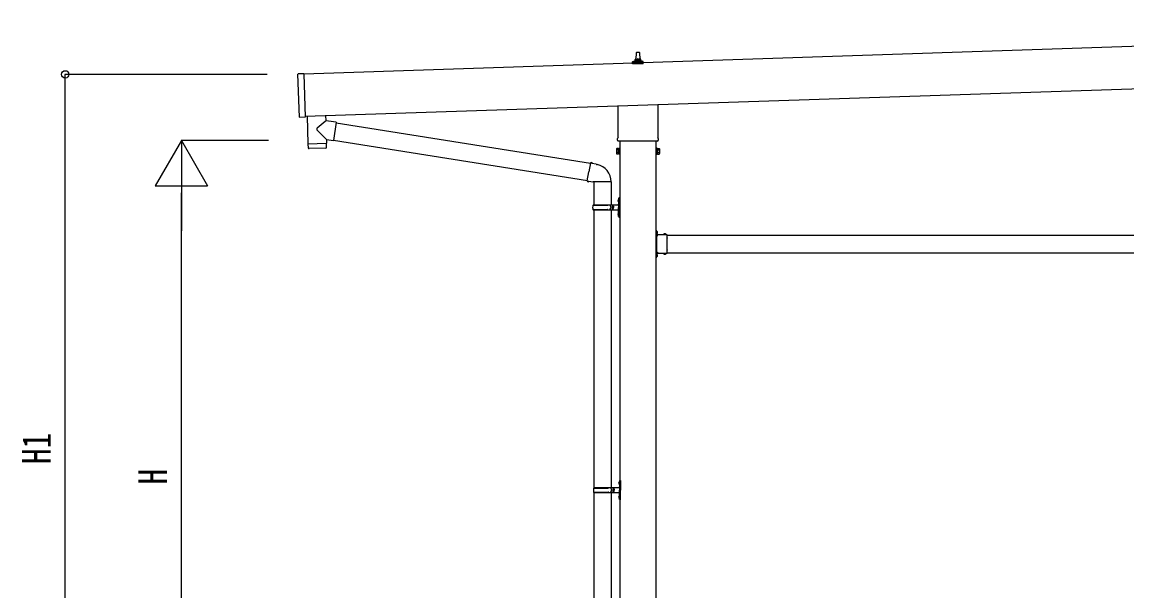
# Model space of a CAD drawing. Units: millimetres, scale not verified. Extents: x -12615 to 12615, y -8910 to 8910.
# Drawn here: x -5765 to -1960, y -1993 to -32 of the extents above; entities that cross this region are included whole.
import ezdxf
from ezdxf.enums import TextEntityAlignment as Align

# ---------------------------------------------------------------- set-up
doc = ezdxf.new("R2010")
doc.units = ezdxf.units.MM
doc.header["$LTSCALE"] = 40
for name, color, linetype in [('0-5_YKK_13', 4, 'Continuous'), ('0-6_YKK_A1', 4, 'Continuous'), ('0-7_YKK_D', 6, 'Continuous')]:
    doc.layers.add(name, color=color, linetype=linetype)
doc.styles.add('ＭＳ ゴシック', font='')
doc.styles.get('ＭＳ ゴシック').set_extended_font_data('MS Gothic')

msp = doc.modelspace()

# ---------------------------------------------------------------- linework, layer by layer
at = {"layer": '0-5_YKK_13'}
for p, q in [((-3649.94, -160.74), (-3649.21, -137.21)), ((-3648.21, -136.24), (-3639.67, -136.24)), ((-3638.67, -137.21), (-3637.94, -160.74)), ((-3662.19, -176.24), (-3662.19, -168.53)), ((-3625.69, -176.24), (-3662.19, -176.24)), ((-3661.81, -167.74), (-3626.07, -167.74)), ((-3661.43, -167.55), (-3654.7, -165.92)), ((-3654.32, -165.74), (-3633.56, -165.74)), ((-3653.94, -164.95), (-3653.94, -160.74)), ((-3652.94, -160.74), (-3634.94, -160.74)), ((-3633.94, -164.95), (-3633.94, -160.74)), ((-3626.45, -167.55), (-3633.18, -165.92)), ((-3625.69, -176.24), (-3625.69, -168.53)), ((-4810.24, -359.84), (-4815.17, -211.92)), ((-4795.22, -210.25), (-4814.2, -210.89)), ((-3712.24, -430.23), (-3712.24, -320.65)), ((-3575.64, -316.1), (-3575.64, -430.23)), ((-4719.75, -354.24), (-4719.14, -372.42)), ((-4683.54, -377.48), (-4692.51, -440.55)), ((-4683.8, -379.31), (-3807.81, -518.78)), ((-4716.99, -437.07), (-4748.48, -404.56)), ((-4780.52, -452.21), (-4779.86, -465.25)), ((-4776.05, -451.06), (-4776, -452.06)), ((-4721.09, -449.23), (-4721.07, -450.23)), ((-4716.99, -437.07), (-4692.51, -440.55)), ((-4716.99, -437.07), (-4716.59, -449.08)), ((-4692.25, -438.72), (-3818.23, -577.88)), ((-3713.94, -439), (-3713.94, -433.5)), ((-3576, -442.5), (-3711.88, -442.5)), ((-3573.94, -433.5), (-3573.94, -439)), ((-4719.25, -466.18), (-4776.76, -468.09)), ((-3717.94, -468.5), (-3717.18, -467.19)), ((-3717.94, -468.5), (-3717.94, -485.5)), ((-3717.94, -485.5), (-3717.18, -486.81)), ((-3710.94, -472.09), (-3717.18, -472.09)), ((-3710.94, -481.91), (-3717.18, -481.91)), ((-3710.94, -486.81), (-3717.18, -486.81)), ((-3708.44, -486.2), (-3710.94, -486.2)), ((-3579.44, -486.2), (-3576.94, -486.2)), ((-3576.94, -472.09), (-3570.7, -472.09)), ((-3576.94, -481.91), (-3570.7, -481.91)), ((-3576.94, -486.81), (-3570.7, -486.81)), ((-3569.94, -468.5), (-3570.7, -467.19)), ((-3569.94, -485.5), (-3570.7, -486.81)), ((-3569.94, -468.5), (-3569.94, -485.5)), ((-3807.49, -516.96), (-3813.02, -548.33)), ((-3807.49, -516.96), (-3806.35, -514.98)), ((-3806.35, -514.98), (-3802.78, -515.61)), ((-3802.78, -515.61), (-3802.37, -517.96)), ((-3787.85, -520.78), (-3786.17, -522.41)), ((-3786.17, -522.41), (-3784.05, -522.86)), ((-3818.55, -579.7), (-3813.02, -548.33)), ((-3818.55, -579.7), (-3818.15, -581.95)), ((-3818.55, -579.7), (-3813.4, -580.51)), ((-3818.15, -581.95), (-3814.59, -582.58)), ((-3814.59, -582.58), (-3813.4, -580.51)), ((-3813.4, -580.51), (-3798.79, -582.82)), ((-3798.79, -582.82), (-3796.59, -581.84)), ((-3736.29, -582.24), (-3797.48, -582.24)), ((-3796.44, -582.24), (-3796.44, -661.53)), ((-3736.44, -582.24), (-3736.44, -661.53)), ((-3712.74, -644.38), (-3710.7, -645.38)), ((-3711.47, -642.38), (-3710.84, -642.38)), ((-3711.47, -642.38), (-3711.47, -650.68)), ((-3710.84, -642.38), (-3710.84, -650.68)), ((-3710.84, -642.38), (-3710.44, -642.78)), ((-3710.7, -645.38), (-3710.09, -646.53)), ((-3710.44, -638.53), (-3707.44, -637.03)), ((-3710.44, -638.53), (-3710.44, -670.53)), ((-3710.44, -642.78), (-3710.44, -650.28)), ((-3707.44, -637.03), (-3707.44, -670.53)), ((-3707.44, -637.03), (-3706.44, -637.03)), ((-3706.44, -637.03), (-3706.44, -670.53)), ((-3799.44, -663.53), (-3749.11, -663.53)), ((-3799.44, -677.53), (-3749.11, -677.53)), ((-3798.44, -661.53), (-3712.44, -661.53)), ((-3798.44, -661.53), (-3798.44, -663.53)), ((-3798.44, -679.53), (-3798.44, -677.53)), ((-3798.44, -679.53), (-3712.44, -679.53)), ((-3796.44, -679.53), (-3796.44, -1636)), ((-3739.44, -661.53), (-3739.44, -666.03)), ((-3739.44, -666.03), (-3737.44, -666.03)), ((-3739.44, -679.53), (-3739.44, -675.03)), ((-3739.44, -675.03), (-3737.44, -675.03)), ((-3737.44, -666.03), (-3737.44, -670.53)), ((-3737.44, -675.03), (-3737.44, -670.53)), ((-3736.44, -679.53), (-3736.44, -1636)), ((-3731.44, -661.53), (-3731.44, -670.53)), ((-3731.44, -666.03), (-3728.44, -666.03)), ((-3731.44, -679.53), (-3731.44, -670.53)), ((-3731.44, -675.03), (-3728.44, -675.03)), ((-3728.44, -666.03), (-3728.44, -670.53)), ((-3728.44, -675.03), (-3728.44, -670.53)), ((-3711.47, -650.68), (-3710.84, -650.68)), ((-3710.84, -650.68), (-3710.44, -650.28)), ((-3710.44, -702.53), (-3710.44, -670.53)), ((-3707.44, -704.03), (-3707.44, -670.53)), ((-3706.44, -704.03), (-3706.44, -670.53)), ((-3712.74, -692.38), (-3710.7, -693.38)), ((-3711.47, -690.38), (-3710.84, -690.38)), ((-3711.47, -690.38), (-3711.47, -698.68)), ((-3711.47, -698.68), (-3710.84, -698.68)), ((-3710.84, -690.38), (-3710.84, -698.68)), ((-3710.84, -690.38), (-3710.44, -690.78)), ((-3710.84, -698.68), (-3710.44, -698.28)), ((-3710.7, -693.38), (-3710.09, -694.53)), ((-3710.44, -690.78), (-3710.44, -698.28)), ((-3710.44, -702.53), (-3707.44, -704.03)), ((-3707.44, -704.03), (-3706.44, -704.03)), ((-3579.84, -749.5), (-3581.44, -749.5)), ((-3581.44, -754), (-3579.84, -754)), ((-3579.84, -755), (-3581.44, -755)), ((-3575.74, -757), (-3581.44, -757)), ((-3579.84, -759), (-3581.44, -759)), ((-3581.44, -760), (-3579.84, -760)), ((-3579.84, -766.46), (-3579.84, -749.5)), ((-3579.84, -752.97), (-3579.84, -761.04)), ((-3579.84, -755.87), (-3577.18, -754.55)), ((-3579.84, -758.13), (-3577.18, -759.45)), ((-3578.98, -752.26), (-3579.14, -752.26)), ((-3543.44, -764.9), (-3579.84, -764.9)), ((-3579.44, -766.5), (-3576.44, -766.5)), ((-3579.44, -775.29), (-3579.44, -768.5)), ((-3579.44, -817.29), (-3579.44, -776.71)), ((-3578.98, -761.73), (-3579.14, -761.73)), ((-3556.18, -764.04), (-3556.18, -764.2)), ((-3547.41, -764.9), (-3555.48, -764.9)), ((-3552.57, -764.9), (-3553.89, -762.24)), ((-3550.32, -764.9), (-3548.99, -762.24)), ((-3546.71, -764.04), (-3546.71, -764.2)), ((-3543.44, -775.29), (-3543.44, -764.9)), ((-3543.44, -817.29), (-3543.44, -776.71)), ((-3579.84, -835), (-3581.44, -835)), ((-3579.84, -844.5), (-3579.84, -827.54)), ((-3543.44, -829.1), (-3579.84, -829.1)), ((-3579.84, -832.96), (-3579.84, -841.03)), ((-3579.84, -835.87), (-3577.18, -834.55)), ((-3579.44, -825.5), (-3579.44, -818.71)), ((-3576.44, -827.5), (-3579.44, -827.5)), ((-3578.98, -832.27), (-3579.14, -832.27)), ((-3556.18, -829.96), (-3556.18, -829.8)), ((-3547.41, -829.1), (-3555.48, -829.1)), ((-3552.57, -829.1), (-3553.89, -831.76)), ((-3550.32, -829.1), (-3548.99, -831.76)), ((-3546.71, -829.96), (-3546.71, -829.8)), ((-3543.44, -829.1), (-3543.44, -818.71)), ((-3579.84, -839), (-3581.44, -839)), ((-3579.84, -844.5), (-3581.44, -844.5)), ((-3579.84, -838.13), (-3577.18, -839.45)), ((-3578.98, -841.74), (-3579.14, -841.74)), ((-3795.94, -1636), (-3709.94, -1636)), ((-3795.94, -1636), (-3795.94, -1638)), ((-3736.94, -1636), (-3736.94, -1640.5)), ((-3728.94, -1636), (-3728.94, -1645)), ((-3710.24, -1618.85), (-3708.2, -1619.85)), ((-3708.97, -1616.85), (-3708.34, -1616.85)), ((-3708.97, -1616.85), (-3708.97, -1625.15)), ((-3708.97, -1625.15), (-3708.34, -1625.15)), ((-3708.34, -1616.85), (-3708.34, -1625.15)), ((-3708.34, -1616.85), (-3707.94, -1617.25)), ((-3708.34, -1625.15), (-3707.94, -1624.75)), ((-3708.2, -1619.85), (-3707.59, -1621)), ((-3707.94, -1613), (-3704.94, -1611.5)), ((-3707.94, -1613), (-3707.94, -1645)), ((-3707.94, -1617.25), (-3707.94, -1624.75)), ((-3704.94, -1611.5), (-3704.94, -1645)), ((-3704.94, -1611.5), (-3703.94, -1611.5)), ((-3703.94, -1611.5), (-3703.94, -1645)), ((-3796.94, -1638), (-3746.61, -1638)), ((-3796.94, -1652), (-3746.61, -1652)), ((-3796.44, -1653.99), (-3796.44, -2531)), ((-3795.94, -1654), (-3795.94, -1652)), ((-3795.94, -1654), (-3709.94, -1654)), ((-3736.94, -1640.5), (-3734.94, -1640.5)), ((-3736.94, -1654), (-3736.94, -1649.5)), ((-3736.94, -1649.5), (-3734.94, -1649.5)), ((-3736.44, -1653.99), (-3736.44, -2531)), ((-3734.94, -1640.5), (-3734.94, -1645)), ((-3734.94, -1649.5), (-3734.94, -1645)), ((-3728.94, -1640.5), (-3725.94, -1640.5)), ((-3728.94, -1654), (-3728.94, -1645)), ((-3728.94, -1649.5), (-3725.94, -1649.5)), ((-3725.94, -1640.5), (-3725.94, -1645)), ((-3725.94, -1649.5), (-3725.94, -1645)), ((-3710.24, -1666.85), (-3708.2, -1667.85)), ((-3708.97, -1664.85), (-3708.34, -1664.85)), ((-3708.97, -1664.85), (-3708.97, -1673.15)), ((-3708.97, -1673.15), (-3708.34, -1673.15)), ((-3708.34, -1664.85), (-3708.34, -1673.15)), ((-3708.34, -1664.85), (-3707.94, -1665.25)), ((-3708.34, -1673.15), (-3707.94, -1672.75)), ((-3708.2, -1667.85), (-3707.59, -1669)), ((-3707.94, -1677), (-3707.94, -1645)), ((-3707.94, -1665.25), (-3707.94, -1672.75)), ((-3704.94, -1678.5), (-3704.94, -1645)), ((-3703.94, -1678.5), (-3703.94, -1645)), ((-3707.94, -1677), (-3704.94, -1678.5)), ((-3704.94, -1678.5), (-3703.94, -1678.5))]:
    msp.add_line(p, q, dxfattribs=at)
for points in [[(-4795.22, -210.25), (-4790.22, -360.17), (-4809.2, -360.8)], [(-4783.71, -356.37), (-4780.55, -451.21), (-4716.59, -449.08)], [(-4719.14, -372.42), (-4721.23, -374.19), (-4748.45, -397.22)], [(-4683.54, -377.48), (-4709.46, -373.8), (-4719.14, -372.42)], [(-4716.35, -463.13), (-4716.55, -450.08), (-4780.52, -452.21)], [(-3710.94, -486.81), (-3710.94, -467.19), (-3717.18, -467.19)], [(-3710.94, -486.2), (-3710.94, -467.8), (-3708.44, -467.8)], [(-3576.94, -486.2), (-3576.94, -467.8), (-3579.44, -467.8)], [(-3576.94, -486.81), (-3576.94, -467.19), (-3570.7, -467.19)], [(-3807.49, -516.96), (-3802.37, -517.96), (-3787.85, -520.78)], [(-3712.74, -648.68), (-3710.7, -647.68), (-3710.09, -646.53)], [(-3712.74, -696.68), (-3710.7, -695.68), (-3710.09, -694.53)], [(-3581.44, -764.5), (-3581.44, -758.5), (-3581.44, -755.5), (-3581.44, -749.5)], [(-3579.44, -768.5), (-3576.44, -768.5), (-3576.44, -764.9)], [(-3581.44, -844.5), (-3581.44, -838.5), (-3581.44, -835.5), (-3581.44, -829.5)], [(-3579.44, -825.5), (-3576.44, -825.5), (-3576.44, -829.1)], [(-3710.24, -1623.15), (-3708.2, -1622.15), (-3707.59, -1621)], [(-3710.24, -1671.15), (-3708.2, -1670.15), (-3707.59, -1669)]]:
    msp.add_lwpolyline(points, dxfattribs=at)
for points in [[(-3708.44, -487.5), (-3708.44, -466.5), (-3706.44, -466.5), (-3706.44, -487.5)], [(-3579.44, -487.5), (-3579.44, -466.5), (-3581.44, -466.5), (-3581.44, -487.5)]]:
    msp.add_lwpolyline(points, close=True, dxfattribs=at)
for centre, radius, start, end in [((-3648.21, -137.24), 1, 90, 178.60509), ((-3639.67, -137.24), 1, 1.39491, 90), ((-3661.19, -168.53), 1, 103.62699, 180), ((-3654.94, -164.95), 1, 283.62699, 0), ((-3649.86, -161.37), 4.13, 90, 171.17633), ((-3652.94, -161.74), 1, 90, 180), ((-3640.61, -160.74), 4.83, 133.60282, 180), ((-3647.27, -160.74), 4.83, 0, 46.39718), ((-3638.03, -161.37), 4.13, 8.82367, 90), ((-3634.94, -161.74), 1, 0, 90), ((-3632.94, -164.95), 1, 180, 256.37301), ((-3626.69, -168.53), 1, 0, 76.37301), ((-4814.17, -211.89), 1, 91.90915, 181.90915), ((-4809.24, -359.8), 1, 181.90915, 271.90915), ((-4745.07, -400.91), 5, 132.56466, 226.88314), ((-3709.94, -433.5), 4, 125.09963, 180), ((-3709.94, -439), 4, 180, 194.47751), ((-3709.94, -439), 4, 194.47751, 241.04498), ((-3577.94, -439), 4, 298.95502, 345.52249), ((-3577.94, -433.5), 4, 0, 54.90037), ((-3577.94, -439), 4, 345.52249, 0), ((-4776.86, -465.09), 3, 182.90915, 271.95747), ((-4719.35, -463.18), 3, 271.90915, 0.90915), ((-3713.6, -469.64), 4.34, 145.61575, 214.38425), ((-3701.7, -477), 16.24, 162.41205, 197.58795), ((-3713.6, -484.36), 4.34, 145.61575, 214.38425), ((-3574.29, -469.64), 4.34, 325.61575, 34.38425), ((-3586.18, -477), 16.24, 342.41205, 17.58795), ((-3574.29, -484.36), 4.34, 325.61575, 34.38425), ((-3796.59, -581.84), 60.3, 359.62495, 78), ((-3707.14, -646.53), 6, 136.21765, 223.78235), ((-3750.69, -670.53), 49.25, 171.82876, 180.00002), ((-3750.69, -670.53), 49.25, 180.00002, 188.17127), ((-3749.11, -661.53), 2, 270, 359.99998), ((-3749.11, -679.53), 2, 0.00005, 90.00004), ((-3712.44, -659.53), 2, 270, 359.99998), ((-3712.44, -681.53), 2, 0.00005, 90.00004), ((-3707.14, -694.53), 6, 136.21765, 223.78235), ((-3579.14, -752.97), 0.7, 90, 180), ((-3579.14, -761.04), 0.7, 180, 270), ((-3578.98, -753.13), 0.862, 39.12355, 90), ((-3583.74, -757), 7, 0, 39.12355), ((-3583.74, -757), 7, 320.87645, 0), ((-3579.44, -764.5), 2, 180, 270), ((-3580.14, -776), 1, 314.427, 45.573), ((-3578.98, -760.87), 0.862, 270, 320.87645), ((-3555.48, -764.2), 0.7, 180, 270), ((-3555.31, -764.04), 0.862, 129.12355, 180), ((-3551.44, -768.8), 7, 90, 129.12355), ((-3551.44, -768.8), 7, 50.87645, 90), ((-3547.41, -764.2), 0.7, 270, 0), ((-3547.57, -764.04), 0.862, 0, 50.87645), ((-3542.74, -776), 1, 134.427, 225.573), ((-3579.44, -829.5), 2, 90, 180), ((-3579.14, -832.96), 0.7, 90, 180), ((-3580.14, -818), 1, 314.427, 45.573), ((-3578.98, -833.13), 0.862, 39.12355, 90), ((-3583.74, -837), 7, 0, 39.12355), ((-3583.74, -837), 7, 320.87645, 0), ((-3555.48, -829.8), 0.7, 90, 180), ((-3555.31, -829.96), 0.862, 180, 230.87645), ((-3551.44, -825.2), 7, 230.87645, 270), ((-3551.44, -825.2), 7, 270, 309.12355), ((-3547.41, -829.8), 0.7, 0, 90), ((-3547.57, -829.96), 0.862, 309.12355, 0), ((-3542.74, -818), 1, 134.427, 225.573), ((-3579.14, -841.03), 0.7, 180, 270), ((-3578.98, -840.87), 0.862, 270, 320.87645), ((-3746.61, -1636), 2, 270, 359.99998), ((-3704.64, -1621), 6, 136.21765, 223.78235), ((-3709.94, -1634), 2, 270, 359.99998), ((-3748.19, -1645), 49.25, 171.82876, 180.00002), ((-3748.19, -1645), 49.25, 180.00002, 188.17127), ((-3746.61, -1654), 2, 0.00005, 90.00004), ((-3704.64, -1669), 6, 136.21765, 223.78235), ((-3709.94, -1656), 2, 0.00005, 90.00004)]:
    msp.add_arc(centre, radius, start, end, dxfattribs=at)
at = {"layer": '0-6_YKK_A1'}
for p, q in [((596.9, -31.97), (-4795.17, -211.67)), ((-4790.34, -356.59), (601.73, -176.86)), ((-3706.44, -442.5), (-3706.44, -3240)), ((-3581.44, -3240), (-3581.44, -442.5)), ((-3543.44, -767), (-644.44, -767)), ((-3576.44, -827), (-3580.94, -827)), ((-3543.44, -827), (-644.44, -827))]:
    msp.add_line(p, q, dxfattribs=at)
msp.add_lwpolyline([(-3576.44, -767), (-3580.94, -767), (-3580.94, -827)], dxfattribs=at)
at = {"layer": '0-7_YKK_D'}
for p, q in [((-4920.87, -212.22), (-5617.58, -212.22)), ((-5616.58, -2740), (-5616.58, -212.22)), ((-5216.58, -440), (-5306.58, -595.88)), ((-4916.58, -440), (-5217.58, -440)), ((-5216.58, -440), (-5126.58, -595.88)), ((-5216.58, -440), (-5216.58, -751.77)), ((-5306.58, -595.88), (-5126.58, -595.88)), ((-5216.58, -2560), (-5216.58, -620))]:
    msp.add_line(p, q, dxfattribs=at)
msp.add_circle((-5616.58, -212.22), 12.75, dxfattribs=at)

# ---------------------------------------------------------------- texts
at = {"layer": '0-7_YKK_D', "style": 'ＭＳ ゴシック', "width": 0.8}
for s, p in [('H1', (-5636.58, -1555.31)), ('H', (-5236.58, -1626))]:
    msp.add_text(s, height=98.97, rotation=90, dxfattribs=at).set_placement(p, align=Align.BOTTOM_LEFT)

doc.saveas('drawing.dxf')
